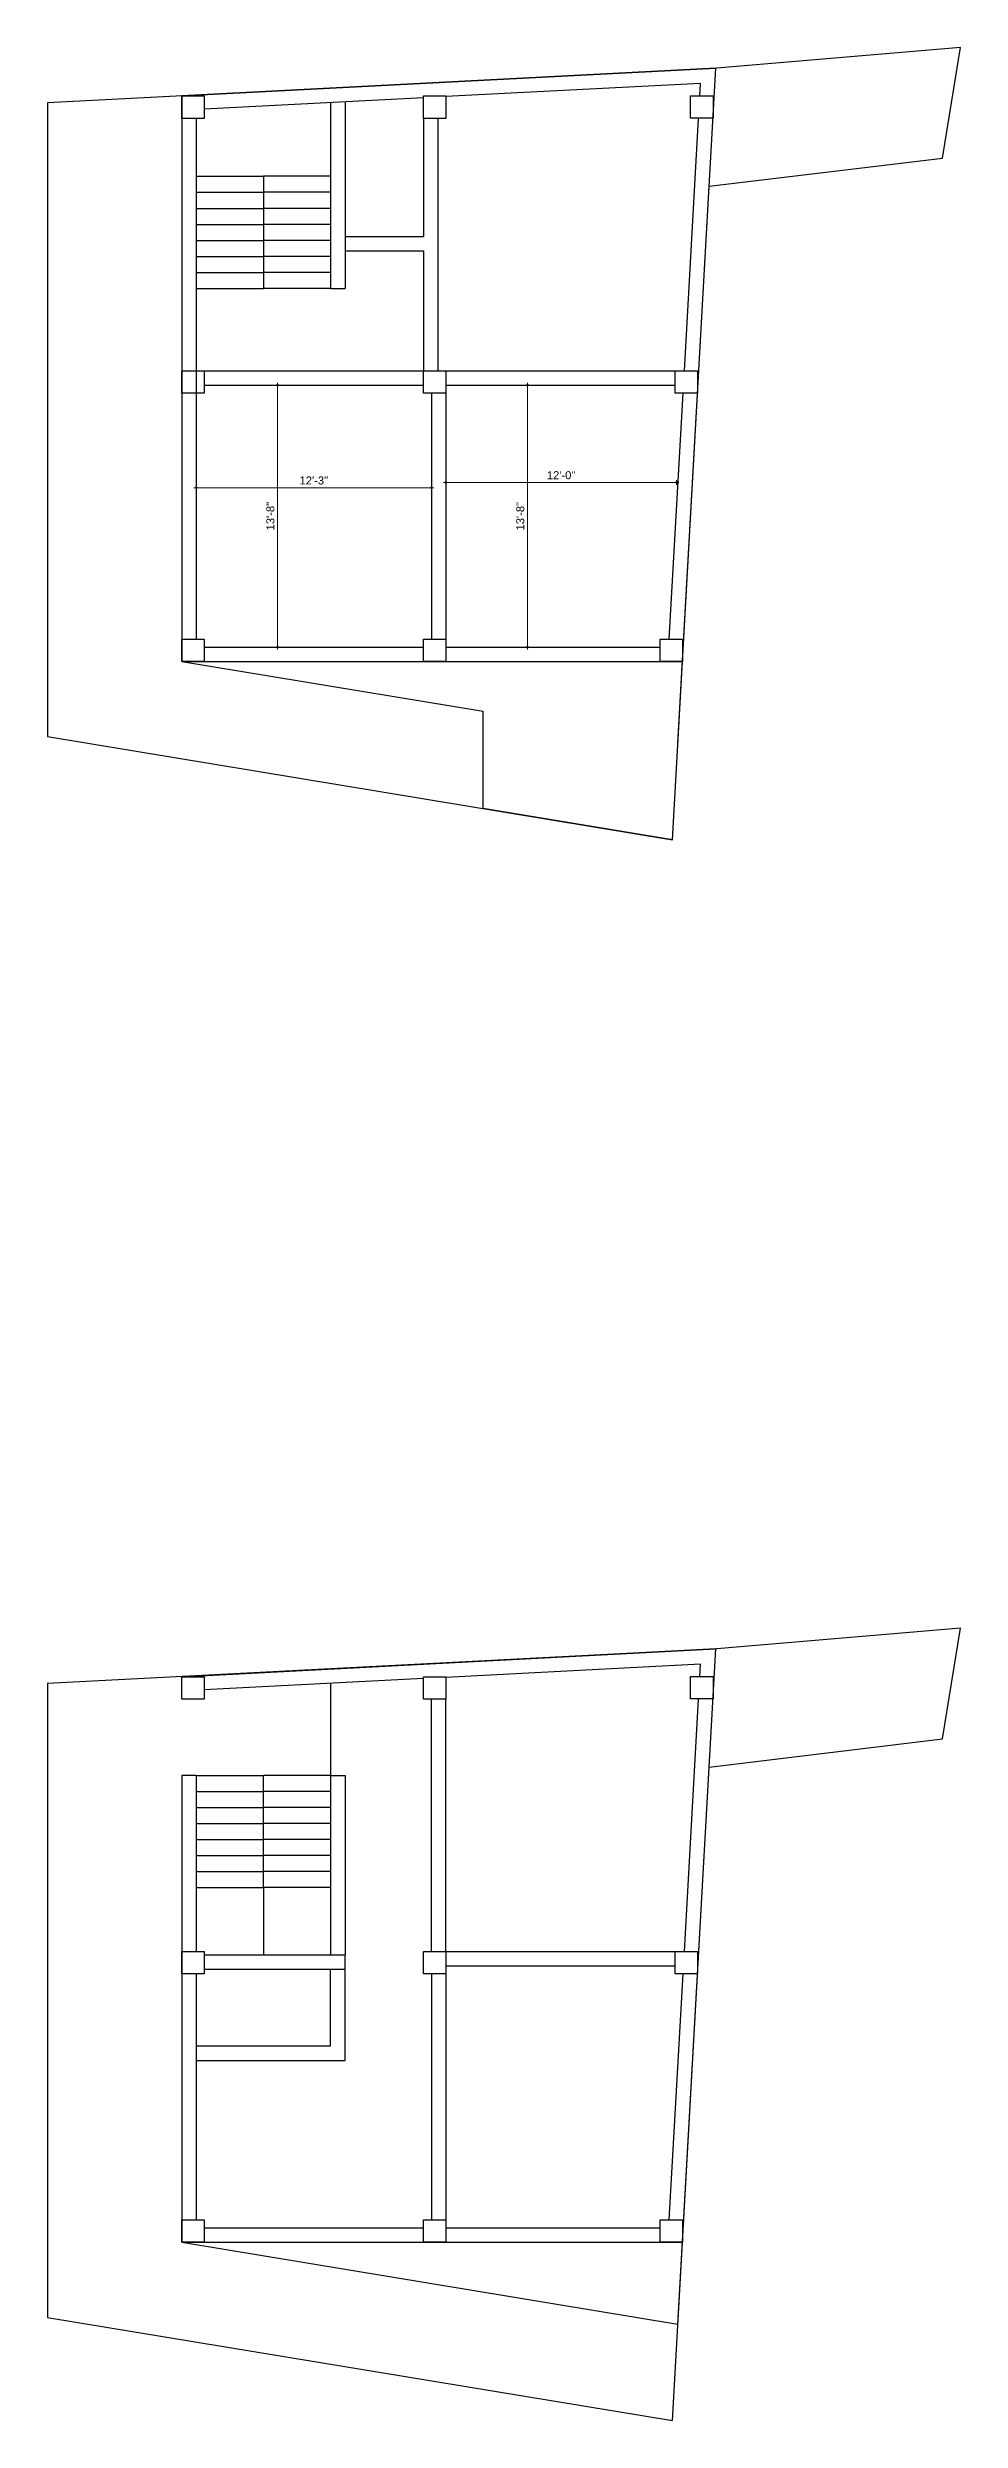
# Model space of a CAD drawing. Header units: inches. Extents: x 21707 to 40312, y -16538 to -7342.
# Drawn here: x 30387 to 30958, y -13736 to -12253 of the extents above; entities that cross this region are included whole.
import ezdxf

# ---------------------------------------------------------------- set-up
doc = ezdxf.new("R2010")
doc.units = ezdxf.units.IN
doc.header["$LTSCALE"] = 0.5
doc.header["$MEASUREMENT"] = 0
doc.header["$PDMODE"] = 66
doc.layers.add('hatch', color=9, linetype='Continuous', lineweight=0)
doc.layers.add('Toilet', color=7, linetype='Continuous', lineweight=25)
doc.styles.get("Standard").update_dxf_attribs({"font": 'arial.ttf'})
doc.dimstyles.new('S8', dxfattribs={"dimtxt": 5, "dimasz": 1, "dimexe": 6, "dimexo": 18, "dimgap": 1.9375, "dimtad": 1, "dimdec": 0, "dimzin": 3, "dimdsep": 46, "dimlunit": 4, "dimtxsty": 'Standard', "dimblk": 'dot 2', "dimcen": 12, "dimse1": 1, "dimse2": 1, "dimclrd": 1, "dimclre": 1, "dimclrt": 256, "dimadec": 0, "dimazin": 0, "dimtfac": 0.75, "dimtdec": 0, "dimtix": 1, "dimtmove": 1, "dimatfit": 3, "dimldrblk": 'DOT', "dimfxl": 1, "dimtolj": 1, "dimtzin": 0, "dimlwd": 9, "dimlwe": 9, "dimarcsym": 0})

# ---------------------------------------------------------------- blocks, each defined once
blk = doc.blocks.new('dot1')
at = {"layer": 'hatch'}
h = blk.add_hatch(color=256, dxfattribs=at)
edge = h.paths.add_edge_path()
edge.add_arc((0, 0), 1, 0, 360)
for p, q in [((3, 0), (-3, 0)), ((0, 3), (0, -3))]:
    blk.add_line(p, q, dxfattribs=at)
blk.add_circle((0, 0), 1, dxfattribs=at)
blk = doc.blocks.new('dot 2')
at = {"layer": 'hatch', "xscale": 0.5, "yscale": 0.5, "zscale": 0.5}
blk.add_blockref('dot1', (0, 0), dxfattribs=at)
blk = doc.blocks.new('*D933')
at = {"layer": 'Defpoints', "color": 0, "transparency": 16777216}
for p in [(30636.3, -12525.1), (30780.6, -12542.7), (30636.3, -12546.2)]:
    blk.add_point(p, dxfattribs=at)
at = {"layer": 'Toilet', "color": 1, "lineweight": 9, "transparency": 16777216}
blk.add_line((30779.6, -12525.1), (30637.3, -12525.1), dxfattribs=at)
at = {"layer": 'Toilet', "color": 1, "lineweight": 9, "transparency": 16777216, "rotation": 180}
blk.add_blockref('dot 2', (30636.3, -12525.1), dxfattribs=at)
at = {"layer": 'Toilet', "color": 1, "lineweight": 9, "transparency": 16777216}
blk.add_blockref('dot 2', (30780.6, -12525.1), dxfattribs=at)
at = {"layer": 'Toilet', "transparency": 16777216, "insert": (30708.4, -12520.6), "char_height": 5, "attachment_point": 5}
blk.add_mtext('\\A1;12\'-0"', dxfattribs=at)
blk = doc.blocks.new('_Dot')
at = {"color": 0, "linetype": 'ByBlock', "lineweight": -2}
blk.add_line((-0.5, 0), (-1, 0), dxfattribs=at)
at = {"color": 0, "linetype": 'ByBlock', "const_width": 0.5}
blk.add_lwpolyline([(-0.25, 0, 1), (0.25, 0, 1)], format="xyb", close=True, dxfattribs=at)
blk = doc.blocks.new('*D934')
at = {"layer": 'Defpoints', "color": 0, "transparency": 16777216}
for p in [(30480.3, -12528.4), (30480.3, -12546.2), (30627.3, -12546.2)]:
    blk.add_point(p, dxfattribs=at)
at = {"layer": 'Toilet', "color": 1, "lineweight": 9, "transparency": 16777216}
blk.add_line((30626.3, -12528.4), (30481.3, -12528.4), dxfattribs=at)
at = {"layer": 'Toilet', "color": 1, "lineweight": 9, "transparency": 16777216, "rotation": 180}
blk.add_blockref('dot 2', (30480.3, -12528.4), dxfattribs=at)
at = {"layer": 'Toilet', "color": 1, "lineweight": 9, "transparency": 16777216}
blk.add_blockref('dot 2', (30627.3, -12528.4), dxfattribs=at)
at = {"layer": 'Toilet', "transparency": 16777216, "insert": (30553.8, -12523.9), "char_height": 5, "attachment_point": 5}
blk.add_mtext('\\A1;12\'-3"', dxfattribs=at)
blk = doc.blocks.new('*D936')
at = {"layer": 'Defpoints', "color": 0, "transparency": 16777216}
for p in [(30687.4, -12464.3), (30703.3, -12464.3), (30703.3, -12628)]:
    blk.add_point(p, dxfattribs=at)
at = {"layer": 'Toilet', "color": 1, "lineweight": 9, "transparency": 16777216}
blk.add_line((30687.4, -12627), (30687.4, -12465.3), dxfattribs=at)
for p, rotation in [((30687.4, -12464.3), 90), ((30687.4, -12628), 270)]:
    blk.add_blockref('dot 2', p, dxfattribs=dict(at, rotation=rotation))
at = {"layer": 'Toilet', "transparency": 16777216, "insert": (30682.9, -12546.2), "char_height": 5, "attachment_point": 5, "rotation": 90}
blk.add_mtext('\\A1;13\'-8"', dxfattribs=at)

msp = doc.modelspace()

# ---------------------------------------------------------------- linework, layer by layer
at = {"layer": 'Toilet'}
for p, q in [((30471.3, -12283.6), (30805.2, -12266.2)), ((30795.6, -12275.7), (30636.3, -12284)), ((30781.4, -12688.1), (30805.2, -12266.2)), ((30795.2, -12283.6), (30795.6, -12275.7)), ((30471.3, -12283.6), (30471.3, -12469.3)), ((30622.3, -12284.7), (30485.3, -12291.8)), ((30564.3, -12287.7), (30564.3, -12403.8)), ((30573.3, -12287.3), (30573.3, -12403.8)), ((30573.3, -12287.3), (30573.3, -12371.3)), ((30480.3, -12297.6), (30480.3, -12623)), ((30480.3, -12297.6), (30480.3, -12623)), ((30622.3, -12297.6), (30622.3, -12371.3)), ((30631.3, -12297.6), (30631.3, -12455.3)), ((30785.5, -12455.3), (30794.4, -12297.6)), ((30480.3, -12333.8), (30522.3, -12333.8)), ((30480.3, -12333.8), (30522.3, -12333.8)), ((30522.3, -12333.8), (30522.3, -12403.8)), ((30564.3, -12333.8), (30522.3, -12333.8)), ((30564.3, -12333.8), (30522.3, -12333.8)), ((30480.3, -12343.8), (30522.3, -12343.8)), ((30480.3, -12343.8), (30522.3, -12343.8)), ((30564.3, -12343.8), (30522.3, -12343.8)), ((30564.3, -12343.8), (30522.3, -12343.8)), ((30480.3, -12353.8), (30522.3, -12353.8)), ((30480.3, -12353.8), (30522.3, -12353.8)), ((30480.3, -12363.8), (30522.3, -12363.8)), ((30480.3, -12363.8), (30522.3, -12363.8)), ((30564.3, -12353.8), (30522.3, -12353.8)), ((30564.3, -12353.8), (30522.3, -12353.8)), ((30564.3, -12363.8), (30522.3, -12363.8)), ((30564.3, -12363.8), (30522.3, -12363.8)), ((30480.3, -12373.8), (30522.3, -12373.8)), ((30480.3, -12373.8), (30522.3, -12373.8)), ((30564.3, -12373.8), (30522.3, -12373.8)), ((30564.3, -12373.8), (30522.3, -12373.8)), ((30573.3, -12371.3), (30622.3, -12371.3)), ((30573.3, -12380.3), (30622.3, -12380.3)), ((30622.3, -12380.3), (30622.3, -12455.3)), ((30480.3, -12383.8), (30522.3, -12383.8)), ((30480.3, -12383.8), (30522.3, -12383.8)), ((30480.3, -12393.8), (30522.3, -12393.8)), ((30480.3, -12393.8), (30522.3, -12393.8)), ((30564.3, -12383.8), (30522.3, -12383.8)), ((30564.3, -12383.8), (30522.3, -12383.8)), ((30564.3, -12393.8), (30522.3, -12393.8)), ((30564.3, -12393.8), (30522.3, -12393.8)), ((30480.3, -12403.8), (30522.3, -12403.8)), ((30480.3, -12403.8), (30522.3, -12403.8)), ((30564.3, -12403.8), (30522.3, -12403.8)), ((30564.3, -12403.8), (30522.3, -12403.8)), ((30564.3, -12403.8), (30573.3, -12403.8)), ((30485.3, -12455.3), (30622.3, -12455.3)), ((30636.3, -12455.3), (30779.7, -12455.3)), ((30485.3, -12464.3), (30622.3, -12464.3)), ((30627.3, -12469.3), (30627.3, -12623)), ((30636.3, -12464.3), (30779.7, -12464.3)), ((30636.3, -12469.3), (30636.3, -12623)), ((30776, -12623), (30784.7, -12469.3)), ((30485.3, -12628), (30622.3, -12628)), ((30636.3, -12628), (30770.3, -12628)), ((30471.3, -12637), (30659.6, -12668)), ((30471.3, -12637), (30784.3, -12637)), ((30659.6, -12728.8), (30659.6, -12668)), ((30778, -12748.4), (30659.6, -12728.8)), ((30471.3, -13271.4), (30805.2, -13254)), ((30805.2, -13254), (30471.3, -13271.4)), ((30781.4, -13675.9), (30805.2, -13254)), ((30781.4, -13675.9), (30805.2, -13254)), ((30795.6, -13263.5), (30636.3, -13271.8)), ((30795.2, -13271.4), (30795.6, -13263.5)), ((30622.3, -13272.5), (30485.3, -13279.6)), ((30564.3, -13275.5), (30564.3, -13445.1)), ((30627.3, -13443.1), (30627.3, -13285.4)), ((30636.3, -13443.1), (30636.3, -13285.4)), ((30785.5, -13443.1), (30794.4, -13285.4)), ((30471.3, -13333.1), (30471.3, -13457.1)), ((30480.3, -13333.1), (30471.3, -13333.1)), ((30471.3, -13333.1), (30471.3, -13624.8)), ((30480.3, -13333.1), (30480.3, -13443.1)), ((30480.3, -13333.1), (30522.3, -13333.1)), ((30480.3, -13343.1), (30522.3, -13343.1)), ((30522.3, -13403.1), (30522.3, -13333.1)), ((30564.3, -13333.1), (30522.3, -13333.1)), ((30564.3, -13343.1), (30522.3, -13343.1)), ((30564.3, -13333.1), (30573.3, -13333.1)), ((30573.3, -13333.1), (30573.3, -13445.1)), ((30480.3, -13353.1), (30522.3, -13353.1)), ((30564.3, -13353.1), (30522.3, -13353.1)), ((30480.3, -13363.1), (30522.3, -13363.1)), ((30480.3, -13373.1), (30522.3, -13373.1)), ((30564.3, -13363.1), (30522.3, -13363.1)), ((30564.3, -13373.1), (30522.3, -13373.1)), ((30480.3, -13383.1), (30522.3, -13383.1)), ((30564.3, -13383.1), (30522.3, -13383.1)), ((30480.3, -13393.1), (30522.3, -13393.1)), ((30480.3, -13403.1), (30522.3, -13403.1)), ((30564.3, -13393.1), (30522.3, -13393.1)), ((30522.3, -13403.1), (30522.3, -13445.1)), ((30564.3, -13403.1), (30522.3, -13403.1)), ((30485.3, -13445.1), (30573.3, -13445.1)), ((30573.3, -13511.1), (30573.3, -13445.1)), ((30636.3, -13443.1), (30779.7, -13443.1)), ((30480.3, -13457.1), (30480.3, -13610.8)), ((30485.3, -13454.1), (30573.3, -13454.1)), ((30564.3, -13502.1), (30564.3, -13454.1)), ((30627.3, -13457.1), (30627.3, -13610.8)), ((30636.3, -13452.1), (30779.7, -13452.1)), ((30636.3, -13457.1), (30636.3, -13610.8)), ((30776, -13610.8), (30784.7, -13457.1)), ((30480.3, -13502.1), (30564.3, -13502.1)), ((30480.3, -13511.1), (30573.3, -13511.1)), ((30471.3, -13624.8), (30781.4, -13675.9)), ((30471.3, -13624.8), (30784.3, -13624.8)), ((30471.3, -13624.8), (30781.4, -13675.9)), ((30485.3, -13615.8), (30622.3, -13615.8)), ((30636.3, -13615.8), (30770.3, -13615.8))]:
    msp.add_line(p, q, dxfattribs=at)
for points in [[(30801, -12340), (30946.9, -12322.4), (30958.1, -12253.3), (30805.7, -12266.2), (30387.3, -12287.9), (30387.3, -12683.9), (30778, -12748.4)], [(30471.3, -12283.6), (30485.3, -12283.6), (30485.3, -12297.6), (30471.3, -12297.6)], [(30622.3, -12283.6), (30636.3, -12283.6), (30636.3, -12297.6), (30622.3, -12297.6)], [(30789.4, -12283.5), (30803.4, -12283.5), (30803.4, -12297.5), (30789.4, -12297.5)], [(30471.3, -12455.3), (30485.3, -12455.3), (30485.3, -12469.3), (30471.3, -12469.3)], [(30622.3, -12455.3), (30636.3, -12455.3), (30636.3, -12469.3), (30622.3, -12469.3)], [(30779.7, -12455.3), (30793.7, -12455.3), (30793.7, -12469.3), (30779.7, -12469.3)], [(30471.3, -12623), (30485.3, -12623), (30485.3, -12637), (30471.3, -12637)], [(30622.3, -12623), (30636.3, -12623), (30636.3, -12637), (30622.3, -12637)], [(30770.3, -12623), (30784.3, -12623), (30784.3, -12637), (30770.3, -12637)], [(30801, -13327.8), (30946.9, -13310.2), (30958.1, -13241.1), (30805.7, -13254), (30387.3, -13275.7), (30387.3, -13671.7), (30778, -13736.2)], [(30471.3, -13271.4), (30485.3, -13271.4), (30485.3, -13285.4), (30471.3, -13285.4)], [(30622.3, -13271.4), (30636.3, -13271.4), (30636.3, -13285.4), (30622.3, -13285.4)], [(30789.4, -13271.3), (30803.4, -13271.3), (30803.4, -13285.3), (30789.4, -13285.3)], [(30471.3, -13443.1), (30485.3, -13443.1), (30485.3, -13457.1), (30471.3, -13457.1)], [(30622.3, -13443.1), (30636.3, -13443.1), (30636.3, -13457.1), (30622.3, -13457.1)], [(30779.7, -13443.1), (30793.7, -13443.1), (30793.7, -13457.1), (30779.7, -13457.1)], [(30471.3, -13610.8), (30485.3, -13610.8), (30485.3, -13624.8), (30471.3, -13624.8)], [(30622.3, -13610.8), (30636.3, -13610.8), (30636.3, -13624.8), (30622.3, -13624.8)], [(30770.3, -13610.8), (30784.3, -13610.8), (30784.3, -13624.8), (30770.3, -13624.8)]]:
    msp.add_lwpolyline(points, close=True, dxfattribs=at)
for points in [[(30781.4, -12688.1), (30805.2, -12266.2), (30471.3, -12283.6)], [(30471.3, -12283.6), (30471.3, -12637), (30659.6, -12668)]]:
    msp.add_lwpolyline(points, dxfattribs=at)

# ---------------------------------------------------------------- dimensions: what is measured, and where the dimension line sits
msp.add_linear_dim(base=(30531.1, -12464.3), p1=(30553.8, -12628), p2=(30553.8, -12464.3), angle=90, dimstyle='S8', override={"dimfxl": 2, "dimfxlon": 1, "dimarcsym": 1}, dxfattribs=at).render()
dim = msp.add_linear_dim(base=(30687.4, -12464.3), p1=(30703.3, -12628), p2=(30703.3, -12464.3), angle=90, dimstyle='S8', override={"dimfxl": 2, "dimfxlon": 1, "dimarcsym": 1}, dxfattribs=at)
dim.commit()
dim.dimension.update_dxf_attribs({"geometry": '*D936', "text_midpoint": (30682.9, -12546.2)})
for base, p1, p2, picture, middle in [((30480.3, -12528.4), (30627.3, -12546.2), (30480.3, -12546.2), '*D934', (30553.8, -12523.9)), ((30636.3, -12525.1), (30780.6, -12542.7), (30636.3, -12546.2), '*D933', (30708.4, -12520.6))]:
    dim = msp.add_linear_dim(base=base, p1=p1, p2=p2, dimstyle='S8', override={"dimfxl": 2, "dimfxlon": 1, "dimarcsym": 1}, dxfattribs=at)
    dim.commit()
    dim.dimension.update_dxf_attribs({"geometry": picture, "text_midpoint": middle})

doc.saveas('drawing.dxf')
